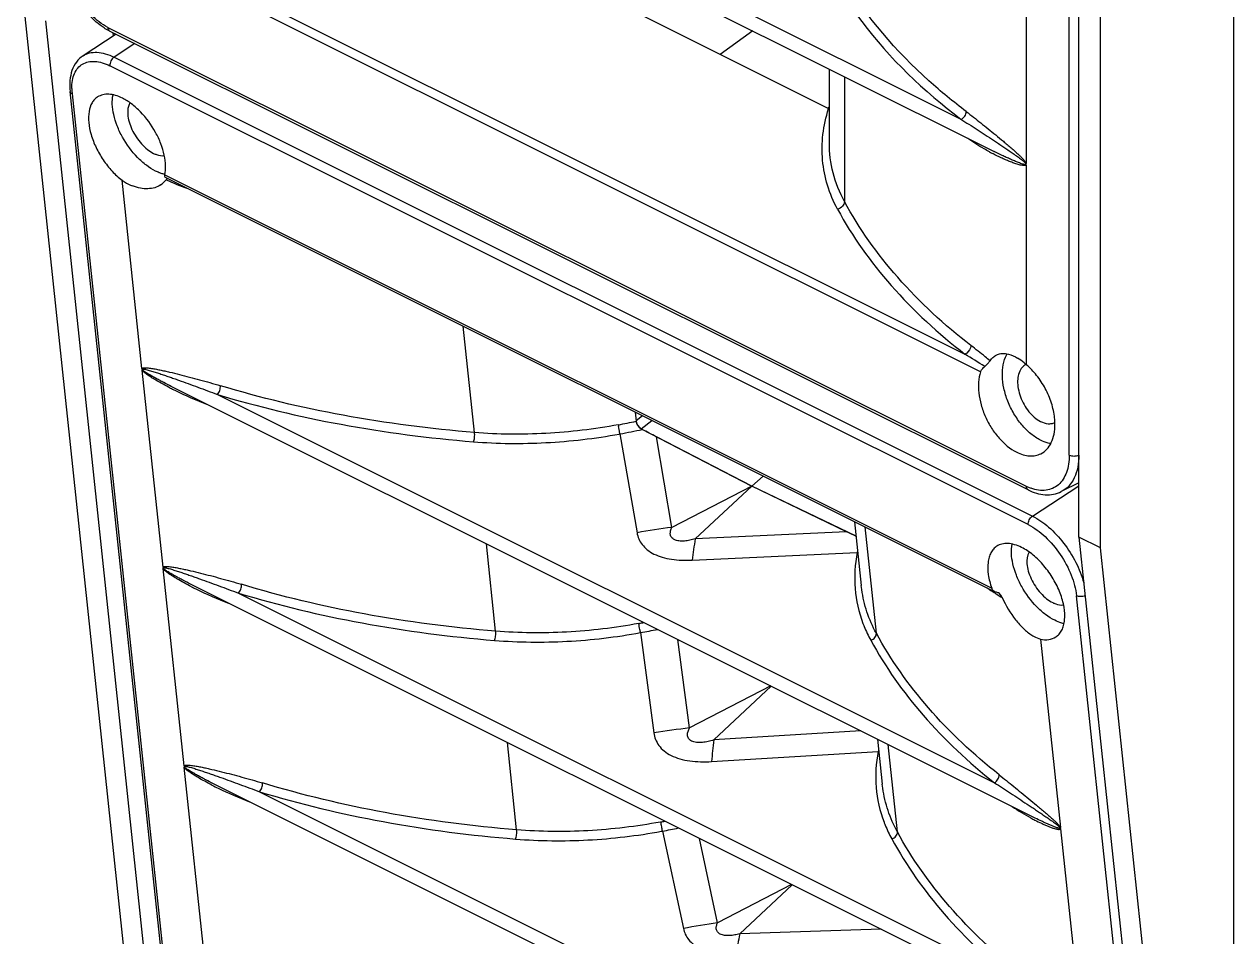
# Model space of a CAD drawing. Header units: millimetres. Extents: x 208114 to 212367, y 170574 to 176275.
# Drawn here: x 211387.2 to 211480.2, y 175188.4 to 175258.6 of the extents above; entities that cross this region are included whole.
import ezdxf

# ---------------------------------------------------------------- set-up
doc = ezdxf.new("R2010")
doc.units = ezdxf.units.MM
doc.header["$LTSCALE"] = 10

msp = doc.modelspace()

# ---------------------------------------------------------------- linework, layer by layer
for p, q in [((211480.22, 174468.285), (211480.22, 175336.065)), ((211469.963, 175218.333), (211469.963, 175330.926)), ((211467.573, 175225.48), (211467.573, 175315.555)), ((211468.309, 175219.16), (211468.309, 175314.82)), ((211396.455, 175281.5), (211461.792, 175248.832)), ((211399.512, 175281.185), (211459.245, 175251.318)), ((211464.264, 175264.007), (211464.264, 175247.911)), ((211460.752, 175231.884), (211397.172, 175263.674)), ((211398.992, 175263.52), (211459.553, 175233.239)), ((211432.391, 175260.468), (211449.067, 175252.13)), ((211387.224, 175259.702), (211397.315, 175164.404)), ((211398.43, 175168.671), (211388.879, 175258.875)), ((211393.66, 175258.384), (211464.264, 175223.082)), ((211394.287, 175257.856), (211391.746, 175256.203)), ((211464.399, 175222.801), (211393.795, 175258.103)), ((211394.046, 175257.977), (211394.073, 175257.717)), ((211443.244, 175258.106), (211440.729, 175256.299)), ((211395.736, 175257.132), (211394.134, 175256.089)), ((211394.134, 175256.089), (211464.738, 175220.788)), ((211464.417, 175220.125), (211393.814, 175255.427)), ((211449.126, 175249.507), (211449.126, 175255.165)), ((211450.289, 175254.583), (211450.289, 175244.981)), ((211399.746, 175168.54), (211390.756, 175253.444)), ((211390.909, 175253.262), (211399.898, 175168.357)), ((211449.126, 175252.254), (211449.008, 175252.16)), ((211461.792, 175248.832), (211461.787, 175248.834)), ((211464.264, 175247.793), (211464.264, 175232.425)), ((211396.28, 175232.134), (211394.746, 175246.62)), ((211398.029, 175247.03), (211461.609, 175215.24)), ((211398.059, 175246.854), (211461.741, 175215.013)), ((211421.848, 175227.211), (211420.982, 175235.392)), ((211397.898, 175216.852), (211396.292, 175232.023)), ((211464.959, 175197.548), (211398.534, 175230.761)), ((211402.081, 175230.139), (211461.814, 175200.273)), ((211434.193, 175228.787), (211434.268, 175228.077)), ((211434.767, 175228.5), (211434.265, 175228.103)), ((211434.668, 175227.498), (211435.483, 175228.142)), ((211432.979, 175227.098), (211433.028, 175227.107)), ((211433.028, 175227.107), (211434.338, 175219.508)), ((211434.668, 175227.498), (211443.154, 175223.09)), ((211437.027, 175219.918), (211435.826, 175226.888)), ((211443.154, 175223.09), (211435.826, 175226.888)), ((211443.154, 175223.09), (211437.027, 175219.918)), ((211438.81, 175219.027), (211443.154, 175223.09)), ((211444.037, 175223.865), (211443.154, 175223.09)), ((211451.178, 175219.235), (211443.154, 175223.09)), ((211450.453, 175219.574), (211443.154, 175223.09)), ((211464.738, 175220.788), (211468.309, 175223.112)), ((211468.309, 175223.343), (211466.957, 175222.668)), ((211451.059, 175220.354), (211451.579, 175215.44)), ((211450.453, 175219.574), (211438.81, 175219.027)), ((211452.738, 175211.767), (211451.872, 175219.947)), ((211423.467, 175211.928), (211422.755, 175218.65)), ((211468.309, 175219.16), (211477.86, 175128.957)), ((211469.963, 175218.333), (211468.309, 175219.16)), ((211438.57, 175217.392), (211451.266, 175217.988)), ((211480.054, 175123.035), (211469.963, 175218.333)), ((211399.516, 175201.569), (211397.91, 175216.74)), ((211466.577, 175182.266), (211400.152, 175215.478)), ((211403.7, 175214.856), (211463.432, 175184.99)), ((211451.58, 175215.439), (211451.579, 175215.44)), ((211451.617, 175215.133), (211451.58, 175215.439)), ((211477.122, 175129.746), (211468.132, 175214.65)), ((211434.522, 175212.528), (211434.475, 175212.519)), ((211434.607, 175211.817), (211435.636, 175204.112)), ((211438.383, 175204.492), (211437.475, 175211.29)), ((211465.35, 175211.318), (211466.884, 175196.832)), ((211444.618, 175207.719), (211438.383, 175204.492)), ((211440.242, 175203.562), (211444.663, 175207.696)), ((211451.552, 175204.252), (211440.242, 175203.562)), ((211452.832, 175203.612), (211453.198, 175200.157)), ((211425.085, 175196.646), (211424.373, 175203.368)), ((211440.06, 175201.899), (211452.88, 175202.681)), ((211454.356, 175196.484), (211453.644, 175203.206)), ((211401.134, 175186.286), (211399.528, 175201.458)), ((211468.196, 175166.983), (211401.77, 175200.195)), ((211453.198, 175200.156), (211453.198, 175200.157)), ((211453.235, 175199.851), (211453.198, 175200.156)), ((211405.318, 175199.573), (211465.051, 175169.707)), ((211436.17, 175197.25), (211436.14, 175197.245)), ((211436.303, 175196.549), (211437.901, 175189.059)), ((211466.896, 175196.721), (211468.502, 175181.549)), ((211440.531, 175189.499), (211439.149, 175195.98)), ((211446.22, 175192.444), (211440.531, 175189.499)), ((211442.236, 175188.647), (211446.269, 175192.42)), ((211453.11, 175188.999), (211442.236, 175188.647))]:
    msp.add_line(p, q)
for centre, radius, start, end in [((211395.961, 175262.387), 4.801, 237.46918, 240.14794), ((211395.788, 175262.084), 4.452, 240.14029, 243.41156), ((211395.034, 175253.717), 4.15, 180.45084, 183.60792), ((211395.412, 175253.739), 4.528, 183.59693, 186.05921), ((211469.556, 175263.702), 16.966, 241.42837, 242.38346), ((211396.799, 175247.664), 1.679, 303.1322, 323.02371), ((211409.853, 175273.232), 29.044, 246.21698, 249.73935), ((211464.645, 175232.175), 2.144, 149.27636, 151.31285), ((211390.177, 175119.58), 133.159, 57.83327, 58.6001), ((211410.657, 175254.589), 26.881, 243.0122, 243.8478), ((211411.734, 175256.789), 29.331, 243.85295, 249.17853), ((211420.534, 175294.827), 68.149, 280.45098, 281.62691), ((211444.312, 175229.643), 11.562, 189.1266, 189.78432), ((211420.562, 175294.772), 68.803, 280.43881, 281.89429), ((211465.869, 175226.289), 3.587, 243.40758, 247.21345), ((211465.762, 175226.036), 3.312, 247.22482, 250.17164), ((211455.29, 175091.192), 130.015, 98.07482, 99.27354), ((211596.9, 175195.058), 159.897, 171.37881, 171.97095), ((211461.343, 175216.018), 10.268, 168.13483, 168.9345), ((211451.25, 175218.611), 0.623, 271.52944, 275.52915), ((211412.275, 175239.306), 26.881, 243.0122, 243.8478), ((211413.352, 175241.506), 29.331, 243.85296, 249.17853), ((211471.269, 175229.764), 17.63, 235.35442, 236.23558), ((211471.42, 175229.988), 17.901, 236.2344, 237.1803), ((211471.493, 175230.102), 18.036, 237.18041, 238.08274), ((211462.025, 175215.324), 0.405, 239.74387, 243.48199), ((211471.484, 175230.086), 18.018, 238.08068, 239.78258), ((211422.121, 175279.822), 68.427, 280.44084, 280.73782), ((211422.187, 175279.564), 68.876, 280.38861, 281.4973), ((211461.238, 175216.136), 10.187, 200.75102, 202.12743), ((211461.489, 175216.241), 10.459, 202.14043, 208.61218), ((211454.836, 175075.474), 130.063, 97.26764, 98.48931), ((211617.808, 175183.344), 178.713, 173.50416, 174.04045), ((211462.952, 175200.735), 10.259, 168.12443, 169.06595), ((211452.862, 175203.304), 0.623, 271.58102, 276.25757), ((211413.942, 175224.119), 26.989, 242.92161, 244.06147), ((211414.967, 175226.217), 29.324, 244.05251, 249.1791), ((211473.23, 175213.35), 17.981, 236.06761, 241.40667), ((211423.668, 175264.685), 68.583, 280.50248, 280.7732), ((211462.857, 175200.854), 10.188, 200.75164, 202.15058), ((211463.108, 175200.959), 10.46, 202.16346, 208.61191), ((211472.537, 175212.095), 16.547, 241.43528, 242.64776), ((211428.169, 175240.599), 44.795, 280.34821, 280.46227), ((211423.722, 175264.494), 69.1, 280.4903, 281.52905), ((211460.656, 175061.165), 129.902, 98.91202, 100.08859), ((211584.87, 175161.451), 145.203, 169.20517, 169.85011)]:
    msp.add_arc(centre, radius, start, end)
for centre, major_axis, ratio, start_param, end_param in [((211449.002, 175252.849), (-0.347, 0.712), 0.603907, -3.808918, -3.594207), ((211434.633, 175227.923), (-0.28, 0.441), 0.552221, 0.839261, 2.3813), ((211446.714, 175140.94), (108.332, -92.264), 0.459328, 2.037431, 2.046784), ((211457.566, 175135.514), (107.611, -85.802), 0.491007, 1.999251, 2.005539)]:
    msp.add_ellipse(centre, major_axis=major_axis, ratio=ratio, start_param=start_param, end_param=end_param)
for points, knots in [([(211393.66, 175258.384), (211393.189, 175258.619), (211392.29, 175259.323), (211391.252, 175260.719), (211390.545, 175262.352), (211390.35, 175263.527), (211390.35, 175264.092)], [0, 0, 0, 0, 0.229685, 0.488215, 0.753197, 1, 1, 1, 1]), ([(211393.379, 175258.339), (211392.949, 175258.613), (211392.142, 175259.319), (211391.187, 175260.64), (211390.505, 175262.149), (211390.268, 175263.232), (211390.221, 175263.766)], [0, 0, 0, 0, 0.23632, 0.491277, 0.751025, 1, 1, 1, 1]), ([(211449.814, 175261.545), (211450.362, 175260.61), (211452.957, 175256.735), (211456.399, 175253.475), (211459.244, 175251.318)], [0, 0, 0, 0, 0.232968, 1, 1, 1, 1]), ([(211459.656, 175251.903), (211458.665, 175252.655), (211455.096, 175255.586), (211451.997, 175259.147), (211450.289, 175262.06)], [0, 0, 0, 0, 0.269223, 1, 1, 1, 1]), ([(211393.66, 175258.384), (211393.66, 175258.324), (211393.675, 175258.213), (211393.752, 175258.124), (211393.795, 175258.103)], [0, 0, 0, 0, 0.551624, 1, 1, 1, 1]), ([(211391.746, 175256.203), (211391.549, 175256.075), (211391.195, 175255.735), (211390.86, 175255.062), (211390.712, 175254.278), (211390.726, 175253.728), (211390.756, 175253.444)], [0, 0, 0, 0, 0.229208, 0.466911, 0.721803, 1, 1, 1, 1]), ([(211390.884, 175253.684), (211390.883, 175253.891), (211390.91, 175254.284), (211391.064, 175254.825), (211391.329, 175255.266), (211391.7, 175255.583), (211392.16, 175255.759), (211392.683, 175255.787), (211393.249, 175255.676), (211393.623, 175255.523), (211393.814, 175255.427)], [0, 0, 0, 0, 0.14357, 0.271346, 0.386357, 0.494435, 0.60351, 0.721161, 0.852623, 1, 1, 1, 1]), ([(211391.746, 175256.203), (211391.897, 175256.301), (211392.247, 175256.449), (211392.842, 175256.493), (211393.489, 175256.373), (211393.916, 175256.198), (211394.134, 175256.089)], [0, 0, 0, 0, 0.215757, 0.447816, 0.707642, 1, 1, 1, 1]), ([(211394.134, 175256.089), (211394.027, 175256.02), (211393.865, 175255.811), (211393.8, 175255.552), (211393.814, 175255.427)], [0, 0, 0, 0, 0.502659, 1, 1, 1, 1]), ([(211390.909, 175253.262), (211390.869, 175253.282), (211390.799, 175253.329), (211390.76, 175253.407), (211390.756, 175253.444)], [0, 0, 0, 0, 0.546995, 1, 1, 1, 1]), ([(211392.864, 175253.028), (211392.779, 175252.972), (211392.618, 175252.837), (211392.355, 175252.476), (211392.164, 175251.87), (211392.158, 175251.028), (211392.352, 175250.091), (211392.735, 175249.118), (211393.28, 175248.173), (211393.95, 175247.321), (211394.472, 175246.832), (211394.746, 175246.62)], [0, 0, 0, 0, 0.041122, 0.08389, 0.178999, 0.291545, 0.421138, 0.563533, 0.712337, 0.860222, 1, 1, 1, 1]), ([(211394.774, 175252.937), (211394.6, 175253.024), (211394.258, 175253.164), (211393.741, 175253.26), (211393.265, 175253.225), (211392.984, 175253.106), (211392.864, 175253.028)], [0, 0, 0, 0, 0.292275, 0.552209, 0.784245, 1, 1, 1, 1]), ([(211397.318, 175247.332), (211397.072, 175247.456), (211396.581, 175247.77), (211395.667, 175248.592), (211394.905, 175249.631), (211394.358, 175250.779), (211394.088, 175251.637), (211393.971, 175252.446), (211394.004, 175252.964), (211394.054, 175253.197)], [0, 0, 0, 0, 0.116634, 0.245147, 0.519337, 0.655118, 0.782956, 0.898718, 1, 1, 1, 1]), ([(211398.029, 175247.03), (211398.083, 175247.263), (211398.123, 175247.78), (211398.013, 175248.592), (211397.748, 175249.456), (211397.202, 175250.615), (211396.437, 175251.665), (211395.516, 175252.495), (211395.022, 175252.813), (211394.774, 175252.937)], [0, 0, 0, 0, 0.100586, 0.215862, 0.343501, 0.479356, 0.754194, 0.883068, 1, 1, 1, 1]), ([(211395.359, 175252.577), (211395.198, 175252.321), (211395.142, 175251.788), (211395.278, 175251.101), (211395.579, 175250.308), (211396.063, 175249.578), (211396.671, 175248.997), (211397.005, 175248.775), (211397.174, 175248.691)], [0, 0, 0, 0, 0.195573, 0.319609, 0.45642, 0.742166, 0.877784, 1, 1, 1, 1]), ([(211449.759, 175244.393), (211449.442, 175244.981), (211448.922, 175246.207), (211448.537, 175248.163), (211448.571, 175250.168), (211448.863, 175251.482), (211449.067, 175252.13)], [0, 0, 0, 0, 0.25114, 0.497043, 0.744482, 1, 1, 1, 1]), ([(211459.245, 175251.318), (211459.362, 175251.364), (211459.561, 175251.534), (211459.655, 175251.78), (211459.656, 175251.903)], [0, 0, 0, 0, 0.504591, 1, 1, 1, 1]), ([(211459.656, 175251.903), (211460.03, 175251.62), (211460.591, 175251.18), (211461.341, 175250.577), (211461.92, 175250.105), (211462.407, 175249.7), (211462.801, 175249.368), (211463.1, 175249.112), (211463.4, 175248.848), (211463.65, 175248.619), (211463.848, 175248.428), (211463.997, 175248.275), (211464.119, 175248.139), (211464.209, 175248.017), (211464.249, 175247.949), (211464.264, 175247.911)], [0, 0, 0, 0, 0.230286, 0.349838, 0.472068, 0.596978, 0.66051, 0.724859, 0.790187, 0.856824, 0.890852, 0.925611, 0.96158, 0.980375, 1, 1, 1, 1]), ([(211459.245, 175251.318), (211459.451, 175251.189), (211459.865, 175250.927), (211460.486, 175250.527), (211461.113, 175250.118), (211461.638, 175249.771), (211462.061, 175249.49), (211462.38, 175249.276), (211462.7, 175249.06), (211463.021, 175248.84), (211463.289, 175248.654), (211463.502, 175248.502), (211463.663, 175248.386), (211463.822, 175248.267), (211463.954, 175248.165), (211464.058, 175248.079), (211464.134, 175248.012), (211464.194, 175247.952), (211464.233, 175247.902), (211464.247, 175247.874), (211464.247, 175247.861)], [0, 0, 0, 0, 0.119592, 0.240885, 0.363707, 0.487956, 0.550603, 0.613602, 0.676969, 0.740731, 0.804946, 0.837254, 0.869725, 0.902395, 0.935322, 0.951909, 0.968581, 0.985236, 0.993505, 1, 1, 1, 1]), ([(211450.289, 175244.981), (211449.913, 175245.678), (211449.324, 175247.152), (211449.126, 175248.729), (211449.126, 175249.507)], [0, 0, 0, 0, 0.504486, 1, 1, 1, 1]), ([(211461.442, 175248.801), (211461.299, 175248.879), (211460.728, 175249.201), (211460.175, 175249.555), (211459.773, 175249.84)], [0, 0, 0, 0, 0.248091, 1, 1, 1, 1]), ([(211397.174, 175248.691), (211397.246, 175248.655), (211397.506, 175248.541), (211397.802, 175248.488), (211398.005, 175248.519)], [0, 0, 0, 0, 0.281719, 1, 1, 1, 1]), ([(211464.264, 175247.793), (211464.235, 175247.753), (211464.115, 175247.737), (211463.965, 175247.754), (211463.801, 175247.788), (211463.583, 175247.848), (211463.308, 175247.94), (211462.981, 175248.065), (211462.655, 175248.203), (211462.222, 175248.399), (211461.902, 175248.558), (211461.691, 175248.668)], [0, 0, 0, 0, 0.053145, 0.110851, 0.170948, 0.232399, 0.357604, 0.484591, 0.612606, 0.741288, 1, 1, 1, 1]), ([(211464.247, 175247.861), (211464.247, 175247.823), (211464.138, 175247.832), (211464.063, 175247.85), (211463.957, 175247.879), (211463.83, 175247.921), (211463.62, 175247.998), (211463.359, 175248.104), (211463.044, 175248.239), (211462.73, 175248.381), (211462.312, 175248.576), (211462, 175248.728), (211461.792, 175248.832)], [0, 0, 0, 0, 0.042754, 0.071204, 0.100837, 0.161936, 0.22441, 0.351453, 0.480002, 0.609382, 0.739276, 1, 1, 1, 1]), ([(211397.704, 175247.168), (211397.672, 175247.179), (211397.541, 175247.228), (211397.413, 175247.285), (211397.318, 175247.332)], [0, 0, 0, 0, 0.242977, 1, 1, 1, 1]), ([(211464.247, 175247.861), (211464.25, 175247.863), (211464.262, 175247.878), (211464.264, 175247.897), (211464.264, 175247.911)], [0, 0, 0, 0, 0.218253, 1, 1, 1, 1]), ([(211464.264, 175247.793), (211464.264, 175247.799), (211464.263, 175247.822), (211464.256, 175247.845), (211464.247, 175247.861)], [0, 0, 0, 0, 0.234907, 1, 1, 1, 1]), ([(211394.746, 175246.62), (211394.813, 175246.576), (211395.073, 175246.412), (211395.35, 175246.274), (211395.563, 175246.19)], [0, 0, 0, 0, 0.25891, 1, 1, 1, 1]), ([(211398.037, 175247.074), (211398.009, 175247.079), (211397.897, 175247.105), (211397.786, 175247.139), (211397.704, 175247.168)], [0, 0, 0, 0, 0.243079, 1, 1, 1, 1]), ([(211398.029, 175247.03), (211398.024, 175247.009), (211398.017, 175246.964), (211398.016, 175246.9), (211398.043, 175246.862), (211398.059, 175246.854)], [0, 0, 0, 0, 0.339245, 0.722454, 1, 1, 1, 1]), ([(211398.182, 175246.719), (211398.179, 175246.713), (211398.167, 175246.691), (211398.152, 175246.67), (211398.14, 175246.654)], [0, 0, 0, 0, 0.230279, 1, 1, 1, 1]), ([(211398.205, 175246.782), (211398.205, 175246.777), (211398.2, 175246.755), (211398.19, 175246.734), (211398.182, 175246.719)], [0, 0, 0, 0, 0.217076, 1, 1, 1, 1]), ([(211397.717, 175246.258), (211397.577, 175246.167), (211397.258, 175246.023), (211396.723, 175245.944), (211396.143, 175245.997), (211395.757, 175246.114), (211395.563, 175246.19)], [0, 0, 0, 0, 0.224336, 0.461797, 0.719252, 1, 1, 1, 1]), ([(211450.289, 175244.981), (211450.286, 175244.85), (211450.154, 175244.577), (211449.902, 175244.428), (211449.76, 175244.39)], [0, 0, 0, 0, 0.471695, 1, 1, 1, 1]), ([(211460.008, 175233.909), (211457.978, 175235.477), (211454.314, 175238.834), (211451.419, 175242.894), (211450.289, 175244.981)], [0, 0, 0, 0, 0.519367, 1, 1, 1, 1]), ([(211449.759, 175244.393), (211450.899, 175242.291), (211453.815, 175238.2), (211457.509, 175234.819), (211459.553, 175233.239)], [0, 0, 0, 0, 0.480573, 1, 1, 1, 1]), ([(211460.001, 175233.915), (211460, 175233.851), (211459.948, 175233.576), (211459.745, 175233.333), (211459.554, 175233.238)], [0, 0, 0, 0, 0.231116, 1, 1, 1, 1]), ([(211461.478, 175232.741), (211461.353, 175232.842), (211460.867, 175233.235), (211460.376, 175233.624), (211460.008, 175233.909)], [0, 0, 0, 0, 0.255844, 1, 1, 1, 1]), ([(211461.963, 175233.173), (211462.068, 175233.226), (211462.302, 175233.3), (211462.546, 175233.303), (211462.669, 175233.29)], [0, 0, 0, 0, 0.486861, 1, 1, 1, 1]), ([(211462.669, 175233.29), (211462.744, 175233.281), (211463.072, 175233.222), (211463.38, 175233.077), (211463.599, 175232.943)], [0, 0, 0, 0, 0.227669, 1, 1, 1, 1]), ([(211461.069, 175232.3), (211461.156, 175232.372), (211461.299, 175232.514), (211461.427, 175232.669), (211461.478, 175232.741)], [0, 0, 0, 0, 0.563087, 1, 1, 1, 1]), ([(211461.478, 175232.741), (211461.542, 175232.833), (211461.686, 175233), (211461.869, 175233.126), (211461.963, 175233.173)], [0, 0, 0, 0, 0.515446, 1, 1, 1, 1]), ([(211465.367, 175226.621), (211465.1, 175226.754), (211464.575, 175227.109), (211463.886, 175227.806), (211463.29, 175228.656), (211462.826, 175229.603), (211462.521, 175230.592), (211462.362, 175231.803), (211462.5, 175232.721), (211462.764, 175233.204)], [0, 0, 0, 0, 0.116782, 0.245481, 0.382022, 0.521108, 0.657074, 0.7847, 1, 1, 1, 1]), ([(211464.264, 175232.425), (211464.21, 175232.476), (211464.001, 175232.665), (211463.775, 175232.834), (211463.599, 175232.943)], [0, 0, 0, 0, 0.263457, 1, 1, 1, 1]), ([(211466.443, 175228.334), (211466.402, 175228.721), (211466.23, 175229.504), (211465.76, 175230.614), (211465.106, 175231.616), (211464.558, 175232.185), (211464.264, 175232.425)], [0, 0, 0, 0, 0.246025, 0.503802, 0.759558, 1, 1, 1, 1]), ([(211396.28, 175232.134), (211396.294, 175232.154), (211396.342, 175232.179), (211396.445, 175232.197), (211396.586, 175232.197), (211396.757, 175232.183), (211396.995, 175232.153), (211397.296, 175232.102), (211397.661, 175232.03), (211398.031, 175231.95), (211398.533, 175231.835), (211399.167, 175231.682), (211399.936, 175231.485), (211400.716, 175231.276), (211401.508, 175231.055), (211402.037, 175230.899), (211402.304, 175230.818)], [0, 0, 0, 0, 0.011722, 0.024255, 0.050969, 0.07894, 0.107649, 0.166469, 0.226569, 0.287608, 0.349416, 0.474999, 0.602929, 0.73307, 0.865406, 1, 1, 1, 1]), ([(211396.28, 175232.134), (211396.28, 175232.129), (211396.284, 175232.107), (211396.293, 175232.085), (211396.302, 175232.071)], [0, 0, 0, 0, 0.229636, 1, 1, 1, 1]), ([(211396.302, 175232.071), (211396.299, 175232.068), (211396.29, 175232.054), (211396.29, 175232.036), (211396.292, 175232.023)], [0, 0, 0, 0, 0.211145, 1, 1, 1, 1]), ([(211398.458, 175230.635), (211398.271, 175230.73), (211397.897, 175230.926), (211397.436, 175231.185), (211397.071, 175231.406), (211396.798, 175231.583), (211396.574, 175231.743), (211396.402, 175231.889), (211396.321, 175231.973), (211396.292, 175232.023)], [0, 0, 0, 0, 0.243706, 0.489274, 0.61326, 0.738651, 0.866599, 0.932429, 1, 1, 1, 1]), ([(211396.302, 175232.071), (211396.302, 175232.075), (211396.303, 175232.084), (211396.319, 175232.097), (211396.346, 175232.101), (211396.381, 175232.101), (211396.434, 175232.096), (211396.501, 175232.084), (211396.614, 175232.06), (211396.757, 175232.023), (211396.932, 175231.972), (211397.108, 175231.919), (211397.345, 175231.844), (211397.644, 175231.745), (211398.004, 175231.623), (211398.366, 175231.498), (211398.731, 175231.371), (211399.22, 175231.197), (211399.836, 175230.976), (211400.58, 175230.704), (211401.329, 175230.426), (211401.83, 175230.236), (211402.081, 175230.139)], [0, 0, 0, 0, 0.00218, 0.004239, 0.009403, 0.015309, 0.02161, 0.035037, 0.049044, 0.077979, 0.107625, 0.137707, 0.168097, 0.229538, 0.291635, 0.354241, 0.417275, 0.480692, 0.60857, 0.737757, 0.868225, 1, 1, 1, 1]), ([(211398.534, 175230.761), (211398.341, 175230.858), (211398.052, 175231.005), (211397.668, 175231.206), (211397.381, 175231.361), (211397.144, 175231.493), (211396.954, 175231.602), (211396.813, 175231.686), (211396.672, 175231.772), (211396.557, 175231.846), (211396.466, 175231.91), (211396.4, 175231.959), (211396.348, 175232.003), (211396.315, 175232.04), (211396.303, 175232.061), (211396.302, 175232.071)], [0, 0, 0, 0, 0.249413, 0.374406, 0.499668, 0.625304, 0.688314, 0.751496, 0.814907, 0.878551, 0.910526, 0.942207, 0.974019, 0.988759, 1, 1, 1, 1]), ([(211460.752, 175231.884), (211460.58, 175231.368), (211460.542, 175230.479), (211460.775, 175229.32), (211461.108, 175228.407), (211461.574, 175227.543), (211462.308, 175226.559), (211463.013, 175225.959), (211463.528, 175225.701)], [0, 0, 0, 0, 0.225748, 0.355213, 0.490686, 0.627532, 0.760948, 1, 1, 1, 1]), ([(211460.752, 175231.884), (211460.777, 175231.961), (211460.872, 175232.114), (211460.996, 175232.239), (211461.069, 175232.3)], [0, 0, 0, 0, 0.462552, 1, 1, 1, 1]), ([(211463.884, 175232.138), (211463.692, 175231.87), (211463.567, 175231.313), (211463.633, 175230.572), (211463.802, 175229.952), (211464.079, 175229.353), (211464.545, 175228.663), (211465.016, 175228.237), (211465.367, 175228.062)], [0, 0, 0, 0, 0.209422, 0.335968, 0.47236, 0.613067, 0.751857, 1, 1, 1, 1]), ([(211464.035, 175232.308), (211464.021, 175232.295), (211463.966, 175232.243), (211463.918, 175232.185), (211463.884, 175232.138)], [0, 0, 0, 0, 0.245679, 1, 1, 1, 1]), ([(211402.081, 175230.138), (211402.165, 175230.224), (211402.279, 175230.449), (211402.318, 175230.696), (211402.304, 175230.818)], [0, 0, 0, 0, 0.49359, 1, 1, 1, 1]), ([(211421.848, 175227.211), (211418.461, 175227.486), (211411.869, 175228.339), (211405.4, 175229.878), (211402.304, 175230.818)], [0, 0, 0, 0, 0.512334, 1, 1, 1, 1]), ([(211402.081, 175230.138), (211405.199, 175229.192), (211411.714, 175227.641), (211418.353, 175226.782), (211421.765, 175226.505)], [0, 0, 0, 0, 0.487669, 1, 1, 1, 1]), ([(211432.895, 175227.809), (211431.057, 175227.47), (211427.377, 175227.029), (211423.669, 175227.064), (211421.848, 175227.211)], [0, 0, 0, 0, 0.505822, 1, 1, 1, 1]), ([(211433.028, 175227.107), (211433.02, 175227.143), (211432.979, 175227.332), (211432.944, 175227.523), (211432.917, 175227.678)], [0, 0, 0, 0, 0.186555, 1, 1, 1, 1]), ([(211434.743, 175227.445), (211434.626, 175227.505), (211434.467, 175227.647), (211434.32, 175227.875), (211434.275, 175228.011), (211434.268, 175228.077)], [0, 0, 0, 0, 0.486005, 0.754383, 1, 1, 1, 1]), ([(211465.367, 175228.062), (211465.547, 175227.972), (211465.834, 175227.878), (211466.215, 175227.892), (211466.386, 175227.945), (211466.463, 175227.981)], [0, 0, 0, 0, 0.533988, 0.772428, 1, 1, 1, 1]), ([(211465.389, 175225.583), (211465.559, 175225.669), (211465.882, 175225.915), (211466.227, 175226.446), (211466.432, 175227.11), (211466.471, 175227.595), (211466.47, 175227.85)], [0, 0, 0, 0, 0.216938, 0.450111, 0.710045, 1, 1, 1, 1]), ([(211466.47, 175227.85), (211466.47, 175227.89), (211466.467, 175228.052), (211466.456, 175228.213), (211466.443, 175228.334)], [0, 0, 0, 0, 0.245418, 1, 1, 1, 1]), ([(211421.763, 175226.504), (211421.784, 175226.549), (211421.819, 175226.659), (211421.861, 175226.895), (211421.865, 175227.088), (211421.848, 175227.211)], [0, 0, 0, 0, 0.207504, 0.47825, 1, 1, 1, 1]), ([(211421.764, 175226.504), (211423.612, 175226.354), (211427.376, 175226.316), (211431.112, 175226.758), (211432.979, 175227.098)], [0, 0, 0, 0, 0.494182, 1, 1, 1, 1]), ([(211466.143, 175226.36), (211466.079, 175226.371), (211465.811, 175226.427), (211465.553, 175226.528), (211465.367, 175226.621)], [0, 0, 0, 0, 0.238056, 1, 1, 1, 1]), ([(211463.528, 175225.701), (211463.689, 175225.621), (211464.01, 175225.491), (211464.502, 175225.399), (211464.97, 175225.422), (211465.258, 175225.518), (211465.389, 175225.583)], [0, 0, 0, 0, 0.279073, 0.535376, 0.772903, 1, 1, 1, 1]), ([(211467.573, 175225.48), (211467.573, 175225.244), (211467.541, 175224.79), (211467.383, 175224.156), (211467.12, 175223.615), (211466.757, 175223.187), (211466.303, 175222.894), (211465.585, 175222.693), (211465.001, 175222.79), (211464.639, 175222.92)], [0, 0, 0, 0, 0.150685, 0.288759, 0.414637, 0.530918, 0.642145, 0.754192, 1, 1, 1, 1]), ([(211468.309, 175225.48), (211468.309, 175225.164), (211468.258, 175224.562), (211468, 175223.738), (211467.57, 175223.079), (211467.169, 175222.774), (211466.957, 175222.668)], [0, 0, 0, 0, 0.28974, 0.549587, 0.782846, 1, 1, 1, 1]), ([(211467.573, 175225.48), (211467.685, 175225.424), (211467.941, 175225.384), (211468.197, 175225.424), (211468.309, 175225.48)], [0, 0, 0, 0, 0.5, 1, 1, 1, 1]), ([(211464.399, 175222.801), (211464.355, 175222.822), (211464.279, 175222.911), (211464.264, 175223.022), (211464.264, 175223.082)], [0, 0, 0, 0, 0.448376, 1, 1, 1, 1]), ([(211464.399, 175222.801), (211464.808, 175222.596), (211465.474, 175222.387), (211466.362, 175222.437), (211466.77, 175222.574), (211466.957, 175222.668)], [0, 0, 0, 0, 0.519422, 0.7622, 1, 1, 1, 1]), ([(211464.417, 175220.125), (211464.404, 175220.251), (211464.469, 175220.509), (211464.631, 175220.718), (211464.738, 175220.788)], [0, 0, 0, 0, 0.497341, 1, 1, 1, 1]), ([(211464.738, 175220.788), (211465.187, 175220.563), (211466.067, 175219.938), (211467.191, 175218.718), (211468.107, 175217.271), (211468.534, 175216.204), (211468.68, 175215.666)], [0, 0, 0, 0, 0.227817, 0.483251, 0.747583, 1, 1, 1, 1]), ([(211434.338, 175219.508), (211434.366, 175219.346), (211434.46, 175219.02), (211434.727, 175218.566), (211435.127, 175218.165), (211435.655, 175217.838), (211436.29, 175217.597), (211437.268, 175217.389), (211438.045, 175217.367), (211438.57, 175217.392)], [0, 0, 0, 0, 0.095585, 0.19494, 0.3023, 0.421114, 0.552459, 0.694804, 1, 1, 1, 1]), ([(211438.81, 175219.027), (211438.675, 175218.987), (211438.401, 175218.916), (211437.984, 175218.854), (211437.578, 175218.854), (211437.221, 175218.937), (211436.965, 175219.135), (211436.878, 175219.405), (211436.916, 175219.671), (211436.985, 175219.836), (211437.027, 175219.918)], [0, 0, 0, 0, 0.1551, 0.311532, 0.464047, 0.600307, 0.709612, 0.80347, 0.898402, 1, 1, 1, 1]), ([(211464.417, 175220.125), (211464.892, 175219.888), (211465.811, 175219.202), (211466.931, 175217.866), (211467.763, 175216.317), (211468.074, 175215.193), (211468.132, 175214.65)], [0, 0, 0, 0, 0.233078, 0.495328, 0.760109, 1, 1, 1, 1]), ([(211461.997, 175218.461), (211461.905, 175218.401), (211461.731, 175218.252), (211461.531, 175217.961), (211461.391, 175217.609), (211461.281, 175217.044), (211461.316, 175216.229), (211461.489, 175215.578), (211461.609, 175215.24)], [0, 0, 0, 0, 0.095341, 0.195118, 0.302896, 0.420946, 0.690073, 1, 1, 1, 1]), ([(211463.907, 175218.371), (211463.733, 175218.458), (211463.391, 175218.597), (211462.874, 175218.694), (211462.398, 175218.658), (211462.117, 175218.54), (211461.997, 175218.461)], [0, 0, 0, 0, 0.292334, 0.552195, 0.784241, 1, 1, 1, 1]), ([(211466.451, 175212.766), (211466.205, 175212.889), (211465.714, 175213.204), (211464.8, 175214.026), (211464.038, 175215.065), (211463.491, 175216.213), (211463.221, 175217.071), (211463.104, 175217.881), (211463.137, 175218.398), (211463.187, 175218.632)], [0, 0, 0, 0, 0.116641, 0.245162, 0.519367, 0.655149, 0.782984, 0.898734, 1, 1, 1, 1]), ([(211451.266, 175217.988), (211451.089, 175217.077), (211450.97, 175215.21), (211451.388, 175213.384), (211451.712, 175212.527)], [0, 0, 0, 0, 0.50332, 1, 1, 1, 1]), ([(211466.536, 175211.488), (211466.631, 175211.55), (211466.81, 175211.705), (211467.014, 175212.01), (211467.154, 175212.379), (211467.257, 175212.971), (211467.201, 175213.823), (211466.892, 175214.892), (211466.365, 175215.968), (211465.662, 175216.961), (211464.844, 175217.788), (211464.222, 175218.213), (211463.907, 175218.371)], [0, 0, 0, 0, 0.041123, 0.084286, 0.131099, 0.182544, 0.300174, 0.435493, 0.581916, 0.730712, 0.872703, 1, 1, 1, 1]), ([(211464.491, 175218.009), (211464.331, 175217.753), (211464.276, 175217.22), (211464.411, 175216.533), (211464.713, 175215.74), (211465.196, 175215.011), (211465.804, 175214.43), (211466.138, 175214.209), (211466.307, 175214.124)], [0, 0, 0, 0, 0.195655, 0.319712, 0.456521, 0.742221, 0.877808, 1, 1, 1, 1]), ([(211397.898, 175216.852), (211397.912, 175216.871), (211397.96, 175216.896), (211398.064, 175216.914), (211398.204, 175216.914), (211398.376, 175216.9), (211398.613, 175216.87), (211398.914, 175216.819), (211399.279, 175216.747), (211399.65, 175216.667), (211400.151, 175216.553), (211400.785, 175216.399), (211401.554, 175216.202), (211402.334, 175215.994), (211403.126, 175215.772), (211403.656, 175215.616), (211403.922, 175215.535)], [0, 0, 0, 0, 0.011722, 0.024255, 0.050969, 0.07894, 0.107649, 0.166468, 0.226569, 0.287607, 0.349416, 0.474999, 0.602929, 0.73307, 0.865406, 1, 1, 1, 1]), ([(211397.898, 175216.852), (211397.899, 175216.846), (211397.902, 175216.824), (211397.911, 175216.803), (211397.92, 175216.788)], [0, 0, 0, 0, 0.229632, 1, 1, 1, 1]), ([(211397.92, 175216.788), (211397.918, 175216.785), (211397.908, 175216.771), (211397.908, 175216.753), (211397.91, 175216.74)], [0, 0, 0, 0, 0.211151, 1, 1, 1, 1]), ([(211400.076, 175215.352), (211399.889, 175215.448), (211399.515, 175215.644), (211399.055, 175215.903), (211398.689, 175216.124), (211398.416, 175216.3), (211398.192, 175216.46), (211398.021, 175216.606), (211397.939, 175216.69), (211397.91, 175216.74)], [0, 0, 0, 0, 0.243706, 0.489274, 0.61326, 0.738651, 0.866599, 0.932429, 1, 1, 1, 1]), ([(211397.92, 175216.788), (211397.92, 175216.792), (211397.921, 175216.802), (211397.937, 175216.814), (211397.964, 175216.818), (211397.999, 175216.819), (211398.052, 175216.813), (211398.12, 175216.802), (211398.232, 175216.777), (211398.376, 175216.74), (211398.55, 175216.69), (211398.726, 175216.636), (211398.963, 175216.561), (211399.262, 175216.463), (211399.622, 175216.341), (211399.984, 175216.215), (211400.349, 175216.088), (211400.838, 175215.914), (211401.454, 175215.693), (211402.198, 175215.421), (211402.947, 175215.143), (211403.448, 175214.953), (211403.699, 175214.856)], [0, 0, 0, 0, 0.00218, 0.004239, 0.009403, 0.015309, 0.02161, 0.035037, 0.049044, 0.077979, 0.107625, 0.137707, 0.168097, 0.229538, 0.291635, 0.354241, 0.417275, 0.480692, 0.60857, 0.737757, 0.868225, 1, 1, 1, 1]), ([(211400.152, 175215.478), (211399.959, 175215.575), (211399.67, 175215.722), (211399.286, 175215.924), (211399, 175216.078), (211398.762, 175216.21), (211398.573, 175216.319), (211398.431, 175216.403), (211398.291, 175216.489), (211398.175, 175216.564), (211398.084, 175216.627), (211398.018, 175216.676), (211397.966, 175216.721), (211397.933, 175216.757), (211397.921, 175216.778), (211397.92, 175216.788)], [0, 0, 0, 0, 0.249413, 0.374406, 0.499668, 0.625304, 0.688314, 0.751496, 0.814907, 0.878551, 0.910526, 0.942207, 0.974019, 0.988759, 1, 1, 1, 1]), ([(211403.699, 175214.856), (211403.783, 175214.941), (211403.897, 175215.166), (211403.937, 175215.413), (211403.922, 175215.535)], [0, 0, 0, 0, 0.49359, 1, 1, 1, 1]), ([(211403.699, 175214.856), (211406.817, 175213.909), (211413.332, 175212.358), (211419.971, 175211.499), (211423.383, 175211.223)], [0, 0, 0, 0, 0.487669, 1, 1, 1, 1]), ([(211423.467, 175211.928), (211420.079, 175212.203), (211413.487, 175213.056), (211407.018, 175214.596), (211403.922, 175215.535)], [0, 0, 0, 0, 0.512334, 1, 1, 1, 1]), ([(211452.738, 175211.767), (211452.451, 175212.293), (211451.971, 175213.387), (211451.698, 175214.551), (211451.617, 175215.133)], [0, 0, 0, 0, 0.504693, 1, 1, 1, 1]), ([(211461.82, 175214.974), (211461.797, 175214.988), (211461.703, 175215.055), (211461.638, 175215.158), (211461.609, 175215.24)], [0, 0, 0, 0, 0.240576, 1, 1, 1, 1]), ([(211462.128, 175214.868), (211462.115, 175214.875), (211462.063, 175214.902), (211462.007, 175214.92), (211461.964, 175214.925)], [0, 0, 0, 0, 0.258483, 1, 1, 1, 1]), ([(211462.416, 175214.517), (211462.399, 175214.553), (211462.329, 175214.688), (211462.224, 175214.81), (211462.128, 175214.868)], [0, 0, 0, 0, 0.263297, 1, 1, 1, 1]), ([(211468.785, 175214.661), (211468.68, 175214.613), (211468.457, 175214.568), (211468.228, 175214.602), (211468.132, 175214.65)], [0, 0, 0, 0, 0.518046, 1, 1, 1, 1]), ([(211462.416, 175214.517), (211462.689, 175213.91), (211463.185, 175213.062), (211464.014, 175212.134), (211464.466, 175211.769), (211464.696, 175211.624)], [0, 0, 0, 0, 0.535429, 0.781243, 1, 1, 1, 1]), ([(211466.307, 175214.124), (211466.379, 175214.088), (211466.639, 175213.975), (211466.936, 175213.921), (211467.138, 175213.952)], [0, 0, 0, 0, 0.281745, 1, 1, 1, 1]), ([(211423.382, 175211.222), (211423.402, 175211.267), (211423.438, 175211.377), (211423.479, 175211.612), (211423.483, 175211.805), (211423.467, 175211.928)], [0, 0, 0, 0, 0.207502, 0.478246, 1, 1, 1, 1]), ([(211434.475, 175212.519), (211432.643, 175212.183), (211428.975, 175211.746), (211425.281, 175211.782), (211423.467, 175211.928)], [0, 0, 0, 0, 0.505827, 1, 1, 1, 1]), ([(211434.587, 175211.908), (211434.577, 175211.956), (211434.537, 175212.159), (211434.5, 175212.362), (211434.475, 175212.519)], [0, 0, 0, 0, 0.234607, 1, 1, 1, 1]), ([(211434.607, 175211.817), (211434.605, 175211.824), (211434.599, 175211.854), (211434.592, 175211.884), (211434.587, 175211.908)], [0, 0, 0, 0, 0.217452, 1, 1, 1, 1]), ([(211467.166, 175212.508), (211467.107, 175212.52), (211466.861, 175212.583), (211466.624, 175212.679), (211466.451, 175212.766)], [0, 0, 0, 0, 0.236193, 1, 1, 1, 1]), ([(211423.382, 175211.222), (211425.232, 175211.071), (211428.999, 175211.033), (211432.739, 175211.476), (211434.607, 175211.817)], [0, 0, 0, 0, 0.494185, 1, 1, 1, 1]), ([(211452.309, 175211.233), (211452.433, 175211.269), (211452.65, 175211.405), (211452.749, 175211.654), (211452.738, 175211.767)], [0, 0, 0, 0, 0.531741, 1, 1, 1, 1]), ([(211452.309, 175211.233), (211453.43, 175209.173), (211456.267, 175205.172), (211459.839, 175201.831), (211461.813, 175200.272)], [0, 0, 0, 0, 0.482484, 1, 1, 1, 1]), ([(211462.178, 175200.881), (211460.217, 175202.429), (211456.669, 175205.747), (211453.851, 175209.721), (211452.738, 175211.767)], [0, 0, 0, 0, 0.517487, 1, 1, 1, 1]), ([(211464.696, 175211.624), (211464.75, 175211.589), (211464.958, 175211.467), (211465.181, 175211.368), (211465.35, 175211.318)], [0, 0, 0, 0, 0.266987, 1, 1, 1, 1]), ([(211465.35, 175211.318), (211465.561, 175211.274), (211465.976, 175211.243), (211466.375, 175211.383), (211466.536, 175211.488)], [0, 0, 0, 0, 0.529459, 1, 1, 1, 1]), ([(211440.242, 175203.562), (211440.099, 175203.517), (211439.809, 175203.437), (211439.365, 175203.363), (211438.993, 175203.355), (211438.715, 175203.403), (211438.49, 175203.482), (211438.275, 175203.653), (211438.199, 175203.947), (211438.253, 175204.229), (211438.334, 175204.405), (211438.383, 175204.492)], [0, 0, 0, 0, 0.154277, 0.310364, 0.46326, 0.534921, 0.60038, 0.708571, 0.801758, 0.897288, 1, 1, 1, 1]), ([(211435.636, 175204.112), (211435.659, 175203.94), (211435.744, 175203.595), (211436.009, 175203.111), (211436.422, 175202.684), (211436.975, 175202.338), (211437.647, 175202.086), (211438.683, 175201.877), (211439.506, 175201.866), (211440.06, 175201.899)], [0, 0, 0, 0, 0.095319, 0.19399, 0.300612, 0.419074, 0.550669, 0.693645, 1, 1, 1, 1]), ([(211452.88, 175202.681), (211452.706, 175201.773), (211452.591, 175199.914), (211453.007, 175198.097), (211453.33, 175197.244)], [0, 0, 0, 0, 0.503252, 1, 1, 1, 1]), ([(211399.516, 175201.569), (211399.53, 175201.589), (211399.579, 175201.613), (211399.682, 175201.631), (211399.822, 175201.632), (211399.994, 175201.618), (211400.231, 175201.588), (211400.532, 175201.536), (211400.898, 175201.464), (211401.268, 175201.384), (211401.769, 175201.27), (211402.403, 175201.116), (211403.172, 175200.92), (211403.953, 175200.711), (211404.744, 175200.49), (211405.274, 175200.334), (211405.54, 175200.253)], [0, 0, 0, 0, 0.011721, 0.024254, 0.050968, 0.078939, 0.107648, 0.166468, 0.226568, 0.287607, 0.349416, 0.474999, 0.602929, 0.73307, 0.865406, 1, 1, 1, 1]), ([(211399.516, 175201.569), (211399.517, 175201.564), (211399.52, 175201.541), (211399.529, 175201.52), (211399.538, 175201.505)], [0, 0, 0, 0, 0.229632, 1, 1, 1, 1]), ([(211399.538, 175201.505), (211399.536, 175201.503), (211399.526, 175201.489), (211399.527, 175201.471), (211399.528, 175201.458)], [0, 0, 0, 0, 0.21099, 1, 1, 1, 1]), ([(211401.656, 175200.089), (211401.472, 175200.183), (211401.105, 175200.376), (211400.653, 175200.632), (211400.294, 175200.849), (211400.025, 175201.024), (211399.805, 175201.182), (211399.637, 175201.325), (211399.557, 175201.408), (211399.528, 175201.458)], [0, 0, 0, 0, 0.24367, 0.489223, 0.613213, 0.73862, 0.866595, 0.932438, 1, 1, 1, 1]), ([(211399.538, 175201.505), (211399.538, 175201.509), (211399.539, 175201.519), (211399.555, 175201.532), (211399.582, 175201.535), (211399.618, 175201.536), (211399.67, 175201.53), (211399.738, 175201.519), (211399.85, 175201.494), (211399.994, 175201.457), (211400.168, 175201.407), (211400.344, 175201.353), (211400.581, 175201.278), (211400.88, 175201.18), (211401.24, 175201.058), (211401.603, 175200.933), (211401.967, 175200.805), (211402.457, 175200.632), (211403.073, 175200.41), (211403.816, 175200.139), (211404.566, 175199.86), (211405.066, 175199.67), (211405.318, 175199.573)], [0, 0, 0, 0, 0.002184, 0.004243, 0.009412, 0.015319, 0.021619, 0.035046, 0.049052, 0.077987, 0.107633, 0.137715, 0.168104, 0.229545, 0.291641, 0.354246, 0.41728, 0.480697, 0.608574, 0.737759, 0.868226, 1, 1, 1, 1]), ([(211401.77, 175200.195), (211401.577, 175200.292), (211401.288, 175200.439), (211400.905, 175200.641), (211400.618, 175200.795), (211400.38, 175200.928), (211400.191, 175201.036), (211400.049, 175201.12), (211399.909, 175201.206), (211399.793, 175201.281), (211399.703, 175201.344), (211399.636, 175201.393), (211399.584, 175201.438), (211399.551, 175201.475), (211399.54, 175201.495), (211399.538, 175201.505)], [0, 0, 0, 0, 0.249403, 0.374392, 0.499648, 0.625279, 0.688287, 0.751466, 0.814874, 0.878516, 0.910487, 0.942177, 0.973975, 0.988711, 1, 1, 1, 1]), ([(211461.814, 175200.272), (211461.927, 175200.331), (211462.111, 175200.511), (211462.19, 175200.763), (211462.178, 175200.881)], [0, 0, 0, 0, 0.517318, 1, 1, 1, 1]), ([(211462.178, 175200.881), (211462.553, 175200.585), (211463.119, 175200.129), (211463.878, 175199.511), (211464.466, 175199.028), (211464.962, 175198.618), (211465.364, 175198.282), (211465.67, 175198.024), (211465.978, 175197.759), (211466.236, 175197.53), (211466.442, 175197.34), (211466.597, 175197.188), (211466.725, 175197.054), (211466.822, 175196.935), (211466.866, 175196.869), (211466.884, 175196.832)], [0, 0, 0, 0, 0.23062, 0.350276, 0.472552, 0.59745, 0.660956, 0.725271, 0.790561, 0.857163, 0.891175, 0.925918, 0.961851, 0.980584, 1, 1, 1, 1]), ([(211405.317, 175199.573), (211405.401, 175199.658), (211405.515, 175199.883), (211405.555, 175200.13), (211405.541, 175200.253)], [0, 0, 0, 0, 0.49359, 1, 1, 1, 1]), ([(211425.085, 175196.646), (211421.697, 175196.92), (211415.106, 175197.773), (211408.636, 175199.313), (211405.54, 175200.253)], [0, 0, 0, 0, 0.512334, 1, 1, 1, 1]), ([(211454.356, 175196.484), (211454.069, 175197.01), (211453.589, 175198.104), (211453.316, 175199.268), (211453.235, 175199.851)], [0, 0, 0, 0, 0.504693, 1, 1, 1, 1]), ([(211461.814, 175200.272), (211462.021, 175200.14), (211462.436, 175199.871), (211463.06, 175199.463), (211463.691, 175199.047), (211464.221, 175198.696), (211464.648, 175198.412), (211464.97, 175198.196), (211465.294, 175197.978), (211465.619, 175197.757), (211465.89, 175197.571), (211466.107, 175197.419), (211466.27, 175197.302), (211466.433, 175197.184), (211466.568, 175197.082), (211466.674, 175196.997), (211466.753, 175196.931), (211466.816, 175196.872), (211466.857, 175196.823), (211466.873, 175196.796), (211466.874, 175196.783)], [0, 0, 0, 0, 0.119525, 0.240777, 0.363571, 0.487799, 0.550438, 0.613433, 0.676801, 0.740577, 0.804822, 0.837158, 0.869667, 0.902392, 0.9354, 0.952041, 0.968779, 0.985501, 0.993762, 1, 1, 1, 1]), ([(211405.317, 175199.573), (211408.435, 175198.626), (211414.951, 175197.075), (211421.589, 175196.216), (211425.001, 175195.94)], [0, 0, 0, 0, 0.487669, 1, 1, 1, 1]), ([(211436.14, 175197.245), (211434.3, 175196.905), (211430.617, 175196.463), (211426.907, 175196.499), (211425.085, 175196.646)], [0, 0, 0, 0, 0.505821, 1, 1, 1, 1]), ([(211436.303, 175196.549), (211436.278, 175196.657), (211436.232, 175196.891), (211436.19, 175197.125), (211436.17, 175197.25)], [0, 0, 0, 0, 0.467957, 1, 1, 1, 1]), ([(211464.934, 175197.398), (211465.099, 175197.312), (211465.349, 175197.189), (211465.685, 175197.035), (211465.936, 175196.928), (211466.187, 175196.83), (211466.434, 175196.745), (211466.642, 175196.692), (211466.792, 175196.675), (211466.878, 175196.692), (211466.896, 175196.721)], [0, 0, 0, 0, 0.264224, 0.39506, 0.524664, 0.652471, 0.77735, 0.896471, 0.951468, 1, 1, 1, 1]), ([(211466.874, 175196.783), (211466.874, 175196.777), (211466.868, 175196.763), (211466.846, 175196.758), (211466.823, 175196.758), (211466.787, 175196.762), (211466.74, 175196.772), (211466.662, 175196.793), (211466.563, 175196.826), (211466.4, 175196.886), (211466.196, 175196.97), (211465.949, 175197.077), (211465.702, 175197.19), (211465.371, 175197.345), (211465.124, 175197.466), (211464.959, 175197.548)], [0, 0, 0, 0, 0.008891, 0.018616, 0.030336, 0.042853, 0.069827, 0.098538, 0.158414, 0.220236, 0.346823, 0.47562, 0.605688, 0.736587, 1, 1, 1, 1]), ([(211425, 175195.939), (211425.021, 175195.984), (211425.056, 175196.094), (211425.097, 175196.33), (211425.102, 175196.522), (211425.085, 175196.646)], [0, 0, 0, 0, 0.207506, 0.478253, 1, 1, 1, 1]), ([(211425.001, 175195.939), (211426.848, 175195.789), (211430.612, 175195.75), (211434.349, 175196.192), (211436.215, 175196.533)], [0, 0, 0, 0, 0.494181, 1, 1, 1, 1]), ([(211453.928, 175195.95), (211454.051, 175195.986), (211454.268, 175196.122), (211454.367, 175196.371), (211454.356, 175196.484)], [0, 0, 0, 0, 0.531741, 1, 1, 1, 1]), ([(211463.796, 175185.598), (211461.836, 175187.147), (211458.287, 175190.465), (211455.47, 175194.438), (211454.356, 175196.484)], [0, 0, 0, 0, 0.517487, 1, 1, 1, 1]), ([(211466.884, 175196.832), (211466.884, 175196.827), (211466.885, 175196.811), (211466.882, 175196.792), (211466.873, 175196.784)], [0, 0, 0, 0, 0.292953, 1, 1, 1, 1]), ([(211466.873, 175196.784), (211466.876, 175196.779), (211466.888, 175196.759), (211466.894, 175196.737), (211466.896, 175196.721)], [0, 0, 0, 0, 0.269356, 1, 1, 1, 1]), ([(211453.927, 175195.95), (211455.048, 175193.89), (211457.885, 175189.889), (211461.457, 175186.548), (211463.431, 175184.989)], [0, 0, 0, 0, 0.482484, 1, 1, 1, 1]), ([(211437.901, 175189.059), (211437.933, 175188.906), (211438.035, 175188.599), (211438.404, 175188.01), (211439.029, 175187.553), (211439.789, 175187.261), (211440.711, 175187.054), (211441.443, 175187.024), (211441.939, 175187.04)], [0, 0, 0, 0, 0.096066, 0.196294, 0.422535, 0.553808, 0.695679, 1, 1, 1, 1]), ([(211442.236, 175188.647), (211442.109, 175188.611), (211441.851, 175188.55), (211441.461, 175188.499), (211441.083, 175188.506), (211440.751, 175188.589), (211440.511, 175188.77), (211440.416, 175189.017), (211440.438, 175189.266), (211440.495, 175189.422), (211440.531, 175189.499)], [0, 0, 0, 0, 0.155802, 0.312409, 0.464394, 0.600228, 0.710578, 0.805201, 0.899585, 1, 1, 1, 1])]:
    msp.add_open_spline(points, degree=3, knots=knots)
for points in [[(211449.126, 175252.104), (211449.106, 175252.112), (211449.086, 175252.121), (211449.067, 175252.131)], [(211464.237, 175232.45), (211464.164, 175232.412), (211464.096, 175232.363), (211464.035, 175232.308)], [(211461.964, 175214.925), (211461.922, 175214.93), (211461.881, 175214.943), (211461.844, 175214.961)]]:
    msp.add_open_spline(points, degree=3)

doc.saveas('drawing.dxf')
